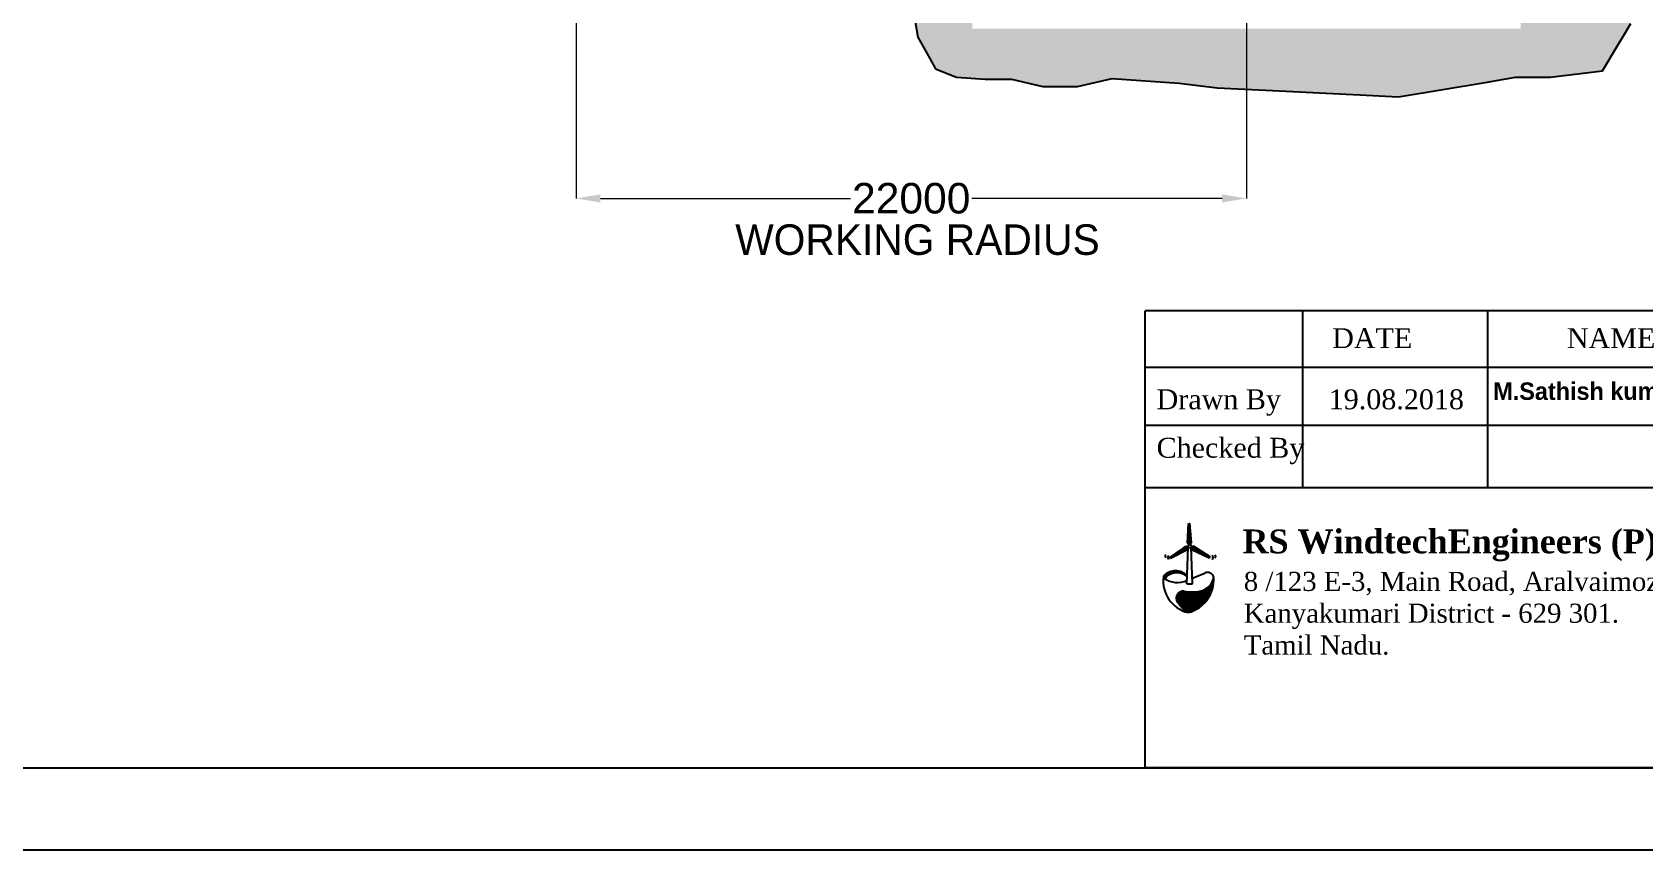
# Model space of a CAD drawing. Header units: millimetres. Extents: x -532461 to 503061443, y -184551 to 137919.
# Drawn here: x -426115 to -373233, y -184551 to -157732 of the extents above; entities that cross this region are included whole.
import ezdxf

# ---------------------------------------------------------------- set-up
doc = ezdxf.new("R2010")
doc.units = ezdxf.units.MM
doc.styles.get("Standard").update_dxf_attribs({"font": 'arial.ttf'})
doc.dimstyles.get("Standard").update_dxf_attribs({"dimtxt": 1000, "dimasz": 800, "dimexe": 0.18, "dimexo": 600, "dimgap": 100, "dimtad": 0, "dimtih": 1, "dimtoh": 1, "dimdec": 0, "dimzin": 0, "dimdsep": 46, "dimtxsty": 'Standard', "dimcen": 0.09, "dimadec": 0, "dimazin": 0, "dimtfac": 1, "dimtdec": 0, "dimtofl": 0, "dimtmove": 0, "dimatfit": 3, "dimfxl": 1, "dimtolj": 1, "dimtzin": 0, "dimlwd": 5, "dimlwe": 5, "dimarcsym": 0})
pattern_1 = [(45, (-388469.9391, -174733.7173), (-1.4039813, 1.4039813), [])]

# ---------------------------------------------------------------- blocks, each defined once
blk = doc.blocks.new('*D16')
at = {"color": 0, "lineweight": 5, "ltscale": 50, "transparency": 16777216}
for p, q in [((-408271, -156654), (-408271, -163185)), ((-386271, -156654), (-386271, -163185)), ((-407471, -163184), (-399259, -163184)), ((-387071, -163184), (-395282, -163184))]:
    blk.add_line(p, q, dxfattribs=at)
at = {"color": 0, "ltscale": 50, "transparency": 16777216}
for points in [[(-407471, -163051), (-407471, -163318), (-408271, -163184)], [(-387071, -163051), (-387071, -163318), (-386271, -163184)]]:
    blk.add_solid(points, dxfattribs=at)
at = {"layer": 'Defpoints', "color": 0, "ltscale": 50, "transparency": 16777216}
for p in [(-408271, -156054), (-386271, -156054), (-408271, -163184)]:
    blk.add_point(p, dxfattribs=at)
at = {"color": 0, "ltscale": 50, "transparency": 16777216, "insert": (-397271, -163184), "char_height": 1000, "attachment_point": 5}
blk.add_mtext('\\A1;22000', dxfattribs=at)

msp = doc.modelspace()

# ---------------------------------------------------------------- hatches: boundary and pattern name
at = {"lineweight": 5, "ltscale": 50}
h = msp.add_hatch(dxfattribs=at)
h.set_pattern_fill('AR-CONC', scale=5, style=0)
h.set_pattern_definition([(50, (790, 0), (910.9233, -79.6954), [95.25, -1047.75]), (355, (790, 0), (-176.2171, 955.2842), [76.2, -838.203]), (100.45144, (865.95, -6.6), (734.7062, 875.5888), [80.95, -890.4512]), (46.1842, (790, 254), (1355.3952, -210.2116), [142.875, -1571.625]), (96.63556, (903, 236.5), (1187.0207, 1237.1306), [121.425, -1335.678]), (351.18415, (790, 254), (1187.0207, 1237.1306), [114.3, -1257.2987]), (21, (917, 190.5), (758.072, -511.326), [95.25, -1047.75]), (326, (917, 190.5), (309.0101, 920.9398), [76.2, -838.2]), (71.45144, (980.2, 147.9), (1067.0821, 409.6138), [80.95, -890.4497]), (37.5, (790.04, 0), (15.44302, 422.7752), [0, -828.04, 0, -850.9, 0, -841.375]), (7.5, (790.04, 0), (334.0983, 500.90287), [0, -485.14, 0, -808.99, 0, -320.675]), (327.5, (506.83, 0), (677.95298, -28.64372), [0, -317.5, 0, -990.6, 0, -1314.45]), (317.5, (379.8, 0), (740.6459, 127.13246), [0, -412.75, 0, -657.86, 0, -933.45])])
h.paths.add_polyline_path([(-395270.8, -157612.7), (-395270.8, -157012.7), (-388670.8, -156412.7), (-388670.8, -156054), (-396281.5, -156054), (-397362.8, -156054), (-397428.6, -156779.4), (-397165.4, -157261.2), (-397055.7, -157896.4), (-396660.9, -158597.3), (-396470.4, -158935.3), (-395783.5, -159210.5), (-394840.3, -159276.2), (-393984.9, -159276.2), (-392954, -159517.1), (-391813.4, -159517.1), (-390672.8, -159254.3), (-388479.4, -159407.6), (-387229.1, -159560.9), (-384969.9, -159670.5), (-382996.1, -159766.1), (-382555.3, -159787.5), (-381286.1, -159849), (-378433.4, -159385.7), (-377446.4, -159210.5), (-376590.9, -159210.5), (-376305.8, -159210.5), (-374586.1, -158997.7), (-374116.7, -158216.3), (-373897.7, -157852), (-373655.1, -157448.2), (-373655.1, -157010.9), (-373655.1, -156519.7), (-373513, -156054), (-376260.1, -156054), (-383870.8, -156054), (-383870.8, -156412.7), (-377270.8, -157012.7), (-377270.8, -157612.7)])
h = msp.add_hatch()
h.set_pattern_fill('ANSI31', color=0, scale=15.884236, angle=91.1556, style=0)
h.set_pattern_definition([(136.1556, (-387987.643, -174924.2962), (-1.375381, -1.4320107), [])])
h.paths.add_polyline_path([(-388201.3, -174494.2), (-388137.4, -174492.9), (-388150.5, -173844.5), (-388170.6, -173844.9)])
h.paths.add_polyline_path([(-388137.4, -174492.9), (-388073.5, -174491.6), (-388130.4, -173844.1), (-388150.5, -173844.5)])
h = msp.add_hatch()
h.set_pattern_fill('ANSI31', color=0, scale=15.884236, angle=-148.8444, style=0)
h.set_pattern_definition([(256.1556, (-387922.0918, -174298.8977), (1.927848, -0.4751094), [])])
h.paths.add_polyline_path([(-388187.7, -174699), (-388220.8, -174644.3), (-388775.8, -174979.8), (-388765.4, -174997.1)])
h.paths.add_polyline_path([(-388220.8, -174644.3), (-388253.9, -174589.6), (-388786.2, -174962.6), (-388775.8, -174979.8)])
h = msp.add_hatch()
h.set_pattern_fill('ANSI31', color=0, scale=15.884236, angle=-28.8444, style=0)
h.set_pattern_definition([(16.1556, (-388496.4783, -174554.828), (-0.5524672, 1.90712), [])])
h.paths.add_polyline_path([(-388017.2, -174584.8), (-388048, -174640.8), (-387479.9, -174953.7), (-387470.2, -174936)])
h.paths.add_polyline_path([(-388048, -174640.8), (-388078.8, -174696.8), (-387489.6, -174971.3), (-387479.9, -174953.7)])
h = msp.add_hatch()
h.set_pattern_fill('ANSI31', color=0, scale=15.884236, style=0)
h.set_pattern_definition(pattern_1)
h.paths.add_polyline_path([(-388220.4, -175588.6), (-388219.3, -175563.3, 0.4308953), (-388975.8, -175557.3, 0.4065256), (-388966.5, -175651, 0.0318374), (-388879.4, -175700.9, -0.3900145), (-388879.2, -175577.8, -0.3617186)])
h = msp.add_hatch()
h.set_pattern_fill('ANSI31', color=0, scale=15.884236, style=0)
h.set_pattern_definition(pattern_1)
h.paths.add_polyline_path([(-388311.6, -176071.1, 0.5968398), (-388550.1, -176408.3, 0.1492614), (-388182.4, -176771.8, 0.3604439), (-387342.5, -175613.1, -0.2746931), (-387725.7, -176049.4, -0.1014642)])

# ---------------------------------------------------------------- linework, layer by layer
for p, q in [((-397165.4, -157261.2), (-397055.7, -157896.4)), ((-373897.7, -157852), (-373655.1, -157448.2)), ((-397055.7, -157896.4), (-396660.9, -158597.3)), ((-374116.7, -158216.3), (-373897.7, -157852)), ((-396660.9, -158597.3), (-396470.4, -158935.3)), ((-374586.1, -158997.7), (-374116.7, -158216.3)), ((-396470.4, -158935.3), (-395783.5, -159210.5)), ((-376305.8, -159210.5), (-374586.1, -158997.7)), ((-395783.5, -159210.5), (-394840.3, -159276.2)), ((-394840.3, -159276.2), (-393984.9, -159276.2)), ((-393984.9, -159276.2), (-392954, -159517.1)), ((-392954, -159517.1), (-391813.4, -159517.1)), ((-391813.4, -159517.1), (-390672.8, -159254.3)), ((-390672.8, -159254.3), (-388479.4, -159407.6)), ((-388479.4, -159407.6), (-387229.1, -159560.9)), ((-387229.1, -159560.9), (-384969.9, -159670.5)), ((-384969.9, -159670.5), (-382996.1, -159766.1)), ((-381286.1, -159849), (-378433.4, -159385.7)), ((-378433.4, -159385.7), (-377446.4, -159210.5)), ((-377446.4, -159210.5), (-376590.9, -159210.5)), ((-376590.9, -159210.5), (-376305.8, -159210.5)), ((-382996.1, -159766.1), (-382555.3, -159787.5)), ((-382555.3, -159787.5), (-381286.1, -159849))]:
    msp.add_line(p, q)
at = {"color": 0, "ltscale": 2}
for p, q in [((-341598.5, -166876.6), (-389589.1, -166876.6)), ((-384416.7, -172668.5), (-384416.7, -166876.6)), ((-378344.6, -172668.5), (-378344.6, -166876.6)), ((-389589.1, -168716.3), (-370181.5, -168716.3)), ((-389589.1, -170624.1), (-370181.5, -170624.1)), ((-389589.1, -172668.5), (-341598.5, -172668.5))]:
    msp.add_line(p, q, dxfattribs=at)
at = {"color": 0}
for p, q in [((-388201.3, -174494.2), (-388170.6, -173844.9)), ((-388136.5, -174539.5), (-388150.5, -173844.5)), ((-388073.5, -174491.6), (-388130.4, -173844.1)), ((-388201.3, -174494.2), (-388073.5, -174491.6)), ((-388253.9, -174589.6), (-388786.2, -174962.6)), ((-388180.9, -174620.2), (-388775.8, -174979.8)), ((-388187.7, -174699), (-388765.4, -174997.1)), ((-388187.7, -174699), (-388253.9, -174589.6)), ((-388230.1, -175830.7), (-388181.5, -174619.2)), ((-388040.8, -175830.7), (-388089.3, -174619.2)), ((-388088.8, -174618.3), (-387479.9, -174953.7)), ((-388017.2, -174584.8), (-388078.8, -174696.8)), ((-388078.8, -174696.8), (-387489.6, -174971.3)), ((-388017.2, -174584.8), (-387470.2, -174936)), ((-387470.2, -174936), (-387489.6, -174971.3)), ((-388048.4, -175641), (-387641.2, -175476.5)), ((-388230.1, -175830.7), (-388040.8, -175830.7))]:
    msp.add_line(p, q, dxfattribs=at)
at = {"color": 7, "ltscale": 50}
for points in [[(-532461.5, -184550.8), (-338914.8, -184550.8), (-338914.8, -46127.4), (-532461.5, -46127.4)], [(-529777.7, -181867.1), (-341598.5, -181867.1), (-341598.5, -48811.1), (-529777.7, -48811.1)]]:
    msp.add_lwpolyline(points, close=True, dxfattribs=at)
at = {"color": 0}
msp.add_lwpolyline([(-341598.5, -166876.6), (-341598.5, -181867.1), (-389589.1, -181867.1), (-389589.1, -166876.6)], dxfattribs=at)
msp.add_circle((-388135.4, -174592.7), 53.2, dxfattribs=at)
for centre, radius, start, end in [((-388868, -174922), 67.5, 141.44225, 229.93426), ((-388757.3, -174962.2), 90.9, 137.26959, 222.49561), ((-387458.4, -174962.2), 90.9, 317.50439, 42.73041), ((-387347.7, -174922), 67.5, 310.06574, 38.55775), ((-388600.4, -175917.7), 520.4, 42.92328, 136.16722), ((-388556.3, -175979), 515, 49.28512, 128.82911), ((-387546.1, -175663.4), 209.7, 13.88513, 116.95505), ((-387940.2, -175740.2), 1059.7, 172.3626, 256.78971), ((-388531.1, -174993.1), 788.8, 236.4998, 292.7808), ((-388339.9, -176304.1), 234.6, 83.05505, 211.75339), ((-388071.7, -174631.5), 1459.5, 260.54078, 283.71534), ((-388461.7, -175685.6), 1121.6, 284.42009, 3.70564), ((-387901.2, -175508.8), 568.3, 287.98796, 349.42757)]:
    msp.add_arc(centre, radius, start, end, dxfattribs=at)

# ---------------------------------------------------------------- texts
at = {"color": 7, "ltscale": 50, "insert": (-391084.5, -164542.4), "char_height": 1000, "attachment_point": 6}
msp.add_mtext('{\\fVijaya|b0|i0|c0|p34;WORKING RADIUS}', dxfattribs=at)
at = {"color": 0, "attachment_point": 1}
for s, insert, char_height, width in [('{\\fTimes New Roman|b0|i0|c0|p18;DATE}', (-383457.4, -167441.1), 652.908, 532080.988), ('{\\fTimes New Roman|b0|i0|c0|p18;NAME}', (-375755.3, -167441.1), 652.908, 532080.988), ('{\\fBradley Hand ITC|b1|i0|c0|p66;M.Sathish kumar}', (-378171.7, -169219.4), 574.559, 468231.269), ('{\\fTimes New Roman|b0|i0|c0|p18;Drawn By}', (-389218.8, -169447.4), 652.908, 532080.988), ('{\\fTimes New Roman|b0|i0|c0|p18;19.08.2018}', (-383570.9, -169447.4), 652.908, 532080.988), ('{\\fTimes New Roman|b0|i0|c0|p18;Checked By}', (-389218.8, -171037.3), 652.908, 532080.988), ('{\\fTimes New Roman|b1|i0|c0|p18;RS WindtechEngineers (P) Ltd.,}', (-386398.4, -174044.6), 782.516, 637703.599), ('\\A1;{\\fTimes New Roman|b0|i0|c0|p18;8 /123 E-3, Main Road, Aralvaimozhi.\\PKanyakumari District - 629 301.\\PTamil Nadu.}', (-386358.7, -175434.1), 626.013, 510162.879)]:
    msp.add_mtext(s, dxfattribs=dict(at, insert=insert, char_height=char_height, width=width))

# ---------------------------------------------------------------- dimensions: what is measured, and where the dimension line sits
at = {"color": 7, "ltscale": 50}
dim = msp.add_linear_dim(base=(-408270.8, -163184.3), p1=(-386270.8, -156054), p2=(-408270.8, -156054), dimstyle='Standard', override={"dimtxt": 1000}, dxfattribs=at)
dim.commit()
dim.dimension.update_dxf_attribs({"geometry": '*D16', "text_midpoint": (-397270.8, -163184.3)})

doc.saveas('drawing.dxf')
